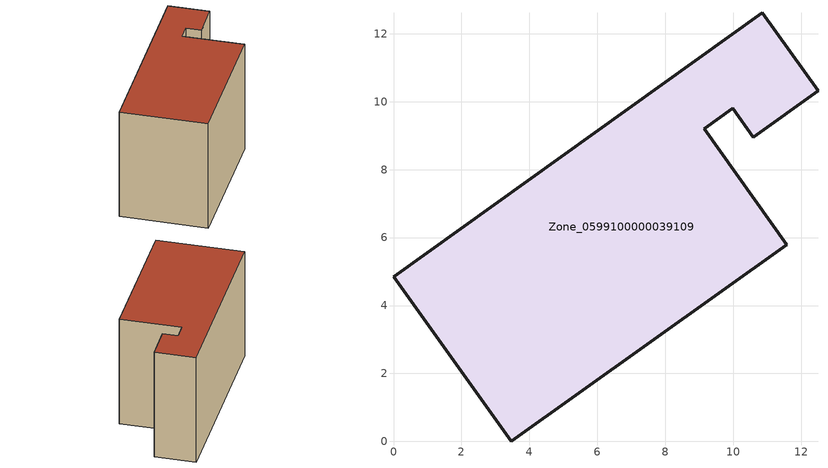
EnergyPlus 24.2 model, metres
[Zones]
Zone_0599100000039109
 floor ground (C_G): 3.47,0 0,4.85 10.86,12.62 12.5,10.33 10.6,8.96 9.99,9.81 9.15,9.2 11.58,5.79 z0
 wall outside (C_F): 9.99,9.81 10.6,8.96 12.5,10.33 10.86,12.62 0,4.85 3.47,0 11.58,5.79 9.15,9.2 9.99,9.81 z0:7.97
 roof outside (C_R): 3.47,0 11.58,5.79 9.15,9.2 9.99,9.81 10.6,8.96 12.5,10.33 10.86,12.62 0,4.85 z7.97
[BUILDING]
Pand.0599100000039109: North Axis=0; Terrain=City; Loads Convergence Tolerance Value=0.04; Temperature Convergence Tolerance Value=0.4; Solar Distribution=FullExterior; Maximum Number of Warmup Days=25; Minimum Number of Warmup Days=1
[Site:Location]
Rotterdam.The.Hague.AP_ZH_NLD Design_Conditions: Latitude=51.96; Longitude=4.45; Time Zone=1; Elevation=-4.5
[SITE:GROUNDTEMPERATURE:BUILDINGSURFACE]
18, 18, 18, 18, 18, 18, 18, 18, 18, 18, 18, 18
[MATERIAL] Thermal Absorptance=0.9; Solar Absorptance=0.7; Visible Absorptance=0.7
Name | Roughness | Thickness | Conductivity | Density | Specific Heat
G.TC.1975-1991 | MediumSmooth | 0.15 | 0.288461 | 540 | 1210
F.TC.1975-1991 | Rough | 0.3 | 0.230769 | 1920 | 840
R.TC.1975-1991 | MediumRough | 0.2 | 0.153846 | 1500 | 1000
[CONSTRUCTION]
C_G: G.TC.1975-1991
C_F: F.TC.1975-1991
C_R: R.TC.1975-1991
[ZONE]
Zone_0599100000039109: Type=1; Multiplier=1; Ceiling Height=Autocalculate; Volume=Autocalculate; Floor Area=autocalculate; Part of Total Floor Area=Yes
[ZONEINFILTRATION:DESIGNFLOWRATE]
Infil_Zone_0599100000039109: Zone or ZoneList or Space or SpaceList=Zone_0599100000039109; Schedule=AlwaysOn; Design Flow Rate Calculation Method=Flow/Area; Flow Rate per Floor Area=0.003; Constant Term Coefficient=1; Temperature Term Coefficient=0; Velocity Term Coefficient=0; Velocity Squared Term Coefficient=0
[HVACTEMPLATE:ZONE:IDEALLOADSAIRSYSTEM]
Zone_0599100000039109: Maximum Heating Supply Air Temperature=50; Minimum Cooling Supply Air Temperature=13; Maximum Heating Supply Air Humidity Ratio=0.0156; Minimum Cooling Supply Air Humidity Ratio=0.0077; Heating Limit=NoLimit; Cooling Limit=NoLimit; Dehumidification Control Type=ConstantSensibleHeatRatio; Cooling Sensible Heat Ratio=0.7; Dehumidification Setpoint=60; Humidification Control Type=None; Humidification Setpoint=30; Outdoor Air Method=None; Outdoor Air Flow Rate per Person=0.00944; Outdoor Air Flow Rate per Zone Floor Area=0; Outdoor Air Flow Rate per Zone=0; Demand Controlled Ventilation Type=None; Outdoor Air Economizer Type=NoEconomizer; Heat Recovery Type=None; Sensible Heat Recovery Effectiveness=0.7; Latent Heat Recovery Effectiveness=0.65
[ZONECONTROL:THERMOSTAT]
ThermostatControl_Zone_0599100000039109: Zone or ZoneList=Zone_0599100000039109; Control Type Schedule=DualSetpointControlType; Control 1=Thermostat_Zone_0599100000039109; Temperature Difference Between Cutout And Setpoint=0
[THERMOSTATSETPOINT:DUALSETPOINT]
Thermostat_Zone_0599100000039109: Heating Setpoint Temperature Schedule=HeatingSetpoint_Zone_0599100000039109; Cooling Setpoint Temperature Schedule=CoolingSetpoint_Zone_0599100000039109
[SCHEDULE:COMPACT]
HeatingSetpoint_Zone_0599100000039109: Through: 12/31, For: AllDays, Until: 24:00, 21
CoolingSetpoint_Zone_0599100000039109: Through: 12/31, For: AllDays, Until: 24:00, 24
DualSetpointControlType: Through: 12/31, For: AllDays, Until: 24:00, 4
AlwaysOn: Through: 12/31, For: AllDays, Until: 24:00, 1
